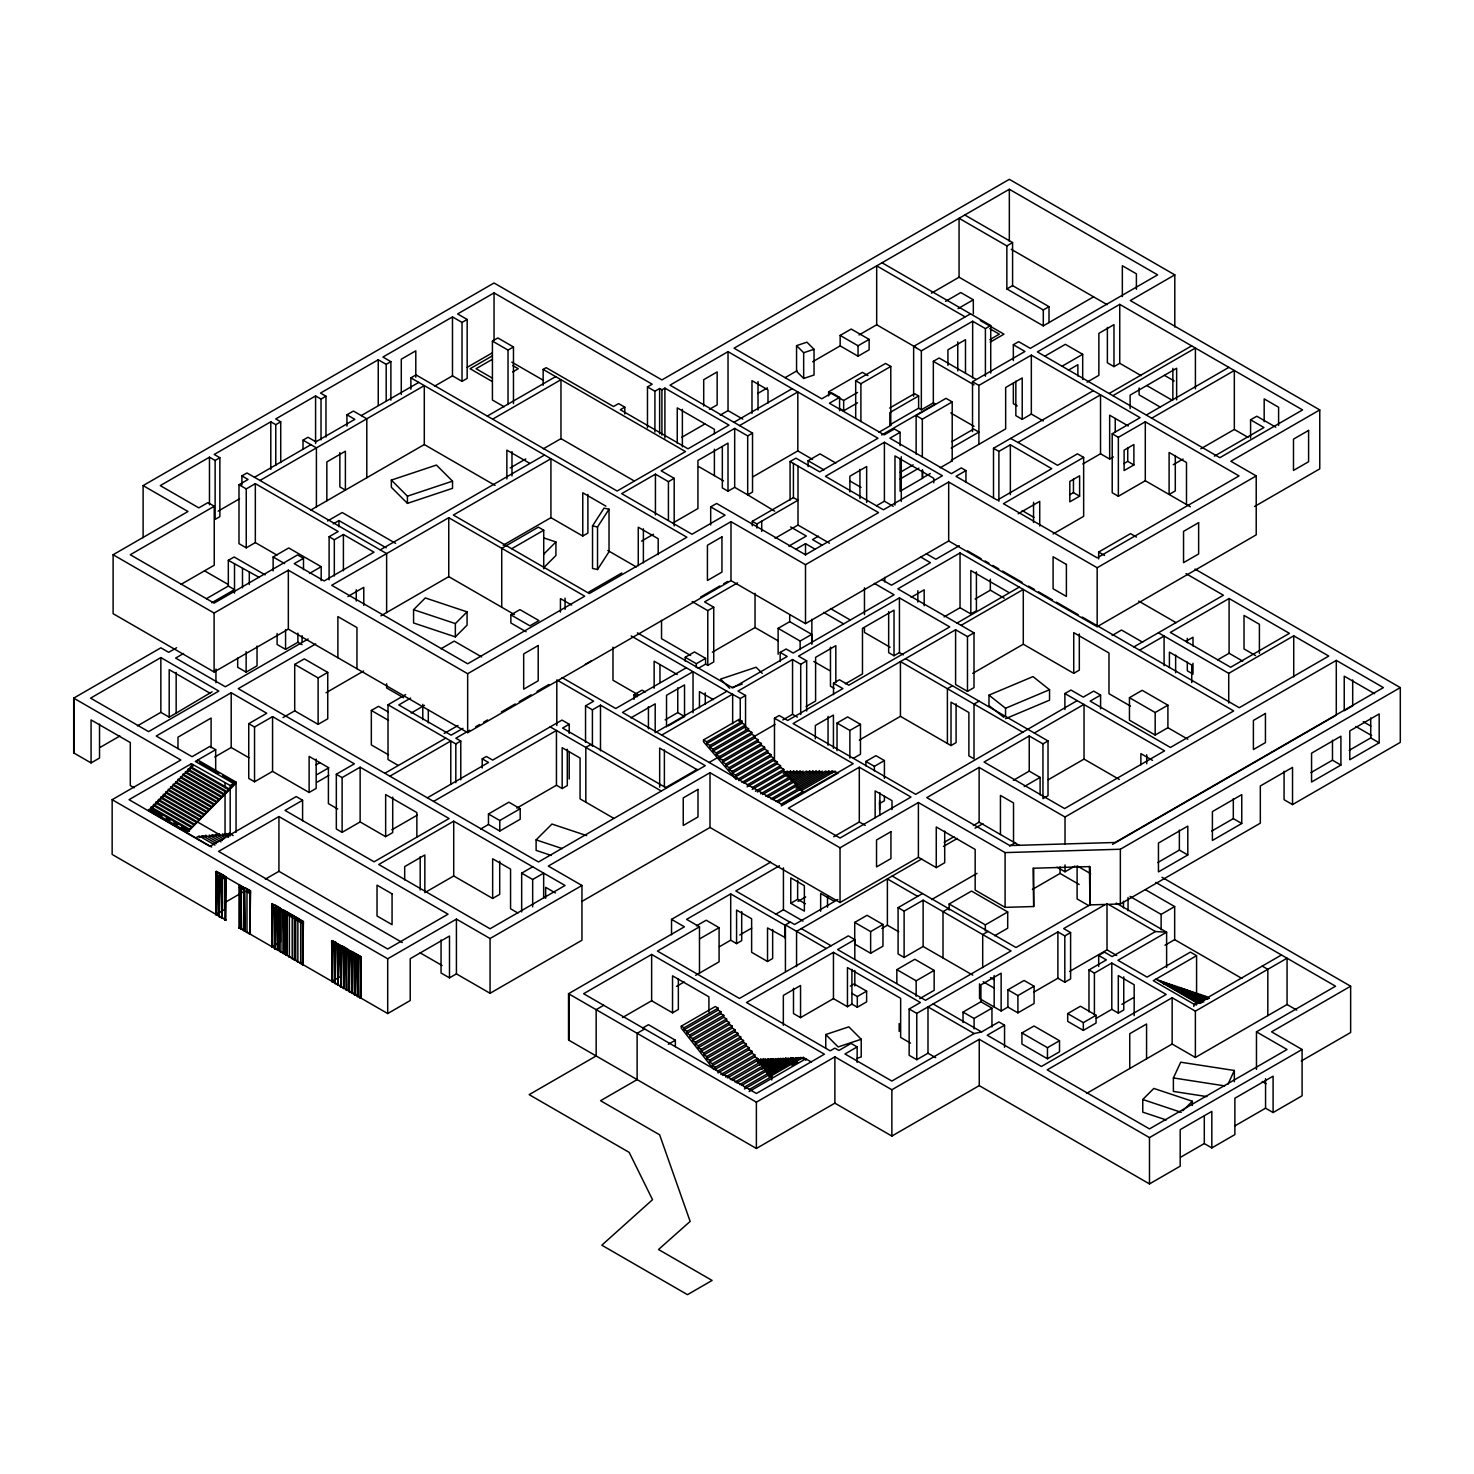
<?xml version="1.0" encoding="UTF-8"?>
<svg xmlns="http://www.w3.org/2000/svg" width="1474" height="1474" viewBox="0 0 1474 1474"><rect width="100%" height="100%" fill="white"/><g stroke="black" fill="none" stroke-linecap="round" stroke-linejoin="round"><path stroke-width="1.5" d="M197.774 761.118L197.774 760.013L236.061 782.123L236.061 832.313M1206.911 1096.601L1173.396 1091.423L1173.396 1077.936L1180.711 1062.201L1234.328 1070.493L1234.328 1081.732M1227.934 1084.274L1234.328 1070.493M592.53 525.905L604.027 508.143L609.02 509.23L609.02 551.773L597.523 569.535L592.53 568.448L592.53 525.905L597.523 526.973L609.02 509.23M152.541 807.549L165.014 794.744M186.848 772.321L193.094 765.927M215.683 772.487L215.683 749.676L195.305 761.432L233.611 783.542L233.611 784.647L186.811 832.681L236.061 783.228L222.666 775.49M413.568 609.683L425.304 597.947L467.074 611.876L467.074 625.16L455.355 636.897L413.568 622.968L413.568 609.683L455.355 623.594L467.074 611.876M543.611 554.279L555.919 541.971L543.795 537.936M543.611 567.803L555.919 555.495L555.919 541.971M551.313 855.454L536.112 850.387L536.112 839.867L551.958 824.04L586.689 835.611M1166.266 1119.964L1142.755 1112.133L1142.755 1099.512L1153.829 1088.438L1192.319 1101.262L1192.319 1105.463M1182.83 1110.751L1192.319 1101.262M955.594 629.748L955.594 684.507L967.478 691.361L974.001 687.603L974.001 632.843L967.478 636.602L955.594 629.748L793.104 723.55L915.704 794.339L1077.181 700.629L1164.589 750.837L1064.615 808.563L984.061 762.058L1029.239 735.968L1042.947 743.873L1048.014 740.943L1048.014 795.702L1042.947 798.632L1042.947 743.873M921.766 858.955L796.568 931.347L796.568 966.631M143.107 537.734L143.107 485.609L494.048 282.99L661.918 379.923L1009.34 179.331L1174.796 274.864L1174.796 327.007M215.13 460.459L215.13 519.382L219.866 516.655L219.866 457.714L215.13 460.459L209.474 457.198L160.279 485.609L198.824 507.867L207.926 502.616L214.246 506.264L214.246 565.205L181.081 584.349M280.723 462.615L280.723 421.804L275.767 424.678L270.792 421.804L214.227 454.453L219.866 457.714M325.975 437.023L325.975 396.23L321.019 399.085L315.583 395.935L275.749 418.929L280.723 421.804M390.886 400.173L390.886 361.646L386.188 364.354L378.247 359.767L320.521 393.079L325.975 396.23M434.59 386.17L452.481 375.833L462.025 381.361L467.166 378.394L467.166 319.453L462.025 322.419L452.481 316.91L382.927 357.058L390.886 361.646M647.473 427.736L647.473 386.925L652.19 384.217L494.048 292.902L457.603 313.944L467.166 319.453M303.018 449.202L303.018 440.136L308.011 437.262L315.878 441.813L354.829 419.335L346.943 414.784L346.943 426.115M346.943 414.784L353.41 411.062L366.805 418.8L366.805 477.723M410.877 389.21L410.877 377.86L416 374.912L617.127 491.026L685.465 451.578L543.151 369.421L543.151 385.285M241.883 484.983L241.883 475.899L246.987 472.97L386.63 553.579L386.63 612.521M1254.54 506.503L1319.764 468.861L1319.764 409.919L1230.827 461.251L1256.216 475.918L1256.216 534.859L1097.172 626.69L948.685 540.958L805.504 623.631L730.993 580.609L467.663 732.652L288.333 629.122L214.099 671.978L113.111 613.681L113.111 554.74L187.99 511.515L143.107 485.609M276.928 555.072L255.334 542.598L246.25 547.849L238.991 543.648L238.991 484.706L248.074 479.474L241.883 475.899M254.468 477.281L310.903 444.687M361.277 415.594L418.763 382.411M504.126 406.787L492.427 400.025L492.427 341.084L497.862 337.951L513.468 346.961L513.468 403.636M214.246 506.264L130.283 554.74L214.099 603.124L297.601 554.924L303.497 558.314L303.497 569.646M259.977 480.469L424.291 385.598L424.291 444.54L310.59 510.188M238.991 484.706L246.25 488.907L255.334 483.656L338.172 531.488L329.107 536.739L329.107 579.798M218.134 511.146L239.58 498.765M467.203 367.339L492.132 352.949M492.316 355.897L470.095 368.721L492.316 381.563M492.427 341.084L508.033 350.093L513.468 346.961M492.371 359.324L476.065 368.721L492.371 378.136M512.694 371.945L518.24 368.721L512.694 365.515M543.151 369.421L546.172 367.671L613.516 406.529L618.619 403.6L624.792 407.156L624.792 413.954M206.471 598.665L228.323 586.044L228.323 560.341L234.145 556.988L265.117 574.86M487.304 416.073L555.643 376.625M492.629 419.15L560.968 379.702L560.968 438.644L634.078 480.856M327.578 520.967L342.208 512.528L395.603 543.353M273.132 570.88L273.132 556.969L288.72 547.959L321.185 566.698L321.185 580.627M333.198 523.896L338.946 520.562L386.188 547.831M211.703 602.792L234.513 589.618L228.323 586.044M329.107 536.739L334.322 539.742L343.405 534.509L374.009 552.179L324.169 580.959L294.229 563.658L303.497 558.314M113.111 554.74L214.099 613.055L288.333 570.18L467.663 673.71L730.993 521.667L805.504 564.689L948.685 482.016L1097.172 567.748L1256.216 475.918M99.532 724.102L99.532 758.041L91.075 762.924L73.7 752.901L73.7 698.142L160.85 647.823L168.662 652.337L176.622 647.749M160.85 657.588L90.596 698.142L148.579 731.62L218.834 691.066L160.85 657.588L160.85 712.347L137.432 725.871M309.485 573.46L321.185 566.698M183.531 653.516L175.646 658.067L225.356 686.773L308.158 638.961M510.207 467.94L525.831 458.93M543.39 448.778L560.968 438.644M624.792 407.156L620.333 409.735L688.008 448.815L729.022 425.138L664.903 388.123L661.918 389.836L659.633 388.51L654.917 391.236L647.473 386.925M380.237 549.894L544.532 455.024M790.082 500.073L790.082 461.528L795.905 458.156L819.691 471.883L877.97 438.239L728.027 351.66L670.007 385.156L752.532 433.116L752.532 492.04L747.687 494.84L734.678 487.341L728.009 491.192L722.334 487.931L722.334 446.714M1013.338 360.596L1013.338 344.732L1018.663 341.655L1030.289 348.361L1157.624 274.864L1009.34 189.262L734.052 348.196L821.737 398.809L831.907 392.95L839.59 397.372L839.59 410.712M448.759 517.706L331.705 585.289L467.663 663.797L584.717 596.196L448.759 517.706L448.759 576.647L380.918 615.819M347.901 596.491L363.783 587.315L363.783 605.39M100.361 747.263L119.873 736.005M212.109 691.785L176.161 713.121L176.161 672.402M237.683 658.123L237.683 667.261L246.14 672.126L257.029 665.843L257.029 646.036M277.112 633.488L277.112 644.488L285.569 649.371L297.895 642.259L302.078 644.672M160.85 712.347L169.197 717.156L176.161 713.121M709.473 409.293L717.156 404.871L717.156 371.927L703.706 379.702L703.706 406.05M840.162 345.874L840.162 335.427L851.217 329.052L869.126 339.388L869.126 349.817L858.052 356.211L840.162 345.874L812.653 361.756M316.173 759.11L316.173 788.406L309.116 792.478L272.561 771.381L254.541 781.773L248.738 778.419L248.738 723.679L266.757 713.269L231.197 692.743L156.226 736.023L192.044 756.715L209.953 746.378L215.683 749.676M315.712 643.935L238.272 688.653L538.471 861.977L705.291 765.669L600.489 705.162L592.419 709.823L585.547 705.862L585.547 742.362M1093.579 296.827L1043.297 325.865L959.058 277.223L959.058 218.281L1006.853 245.9L1012.583 242.584L1012.583 285.624L1049.009 306.666L1049.009 322.566M681.614 437.41L704.812 424.015M720.289 415.078L728.027 410.601L742.767 419.113M757.636 393.521L767.457 387.846M785.145 377.639L796.937 370.822M859.047 334.967L876.68 324.777L915.907 347.422M931.402 293.197L959.058 277.223M294.708 710.837L294.708 664.424L304.307 658.878L327.744 672.402L327.744 718.815L318.126 724.36L294.708 710.837L283.026 717.58M503.15 545.251L550.926 517.669L582.764 536.039L587.886 533.091L587.886 494.398M840.162 335.427L858.052 345.764L869.126 339.388M511.699 548.715L543.722 530.235L543.722 568.78M734.126 422.19L792.146 388.694M945.516 301.378L960.79 292.552L973.319 299.793L973.319 313.833M674.189 525.942L674.189 478.331L668.422 481.666L655.433 474.167L621.678 493.643L692.006 534.251L725.061 515.181L710.689 506.872L710.689 525.02M752.532 433.116L747.687 435.899L734.678 428.4L661.2 470.832L674.189 478.331M739.524 425.599L797.821 391.955L797.821 450.897L753.122 476.692M294.708 664.424L318.126 677.948L327.744 672.402M958.026 308.619L973.319 299.793M225.78 920.052L112.153 854.441L112.153 799.682L180.86 760.013L73.7 698.142M828.646 395.953L828.646 391.826L862.364 372.351L867.983 375.594M1006.853 245.9L1006.853 288.941L1012.583 285.624M248.738 723.679L254.541 727.014L272.561 716.622L354.35 763.827L336.33 774.237L336.33 828.996L342.115 832.331L360.135 821.939L385.654 836.661L392.71 832.589L392.71 797.121M913.64 396.266L913.64 346.408L970.518 313.851M236.061 782.123L230.184 785.513L191.399 763.698L129.049 799.682L209.934 846.389L296.219 796.568L302.594 800.271L302.594 820.797M855.694 418.487L855.694 380.697L885.579 363.433L890.793 366.455L890.793 425.396L878.836 432.306M211.648 847.034L148.505 810.571L192.836 765.08M214.762 756.991L231.197 747.502L248.977 757.765M326.049 692.743L363.599 671.057M855.694 380.697L860.908 383.719L890.793 366.455M839.59 397.372L829.42 403.25L884.197 434.867L894.368 428.989L900.098 432.306L900.098 445.645M913.64 346.408L921.342 350.849L972.656 321.24L985.406 328.61L990.731 325.533L990.731 373.125M828.646 391.826L843.662 400.486L857.536 392.471M148.505 810.571L150.974 809.152L162.472 815.785M839.904 408.648L843.662 410.822L857.536 402.807M918.615 408.224L918.615 395.972L889.835 412.591L889.835 424.844L918.615 408.224L921.342 409.79L933.337 402.881L933.337 361.333L939.122 357.998L975.954 379.26M440.966 648.781L454.232 641.116L481.666 656.943M510.87 614.861L519.935 609.628L538.968 620.609L529.903 625.842L510.87 614.861L510.87 622.968L526.107 631.756M989.809 339.665L999.317 334.174L989.809 328.684M641.54 541.124L653.443 534.251M672.807 523.067L697.939 508.548L697.939 460.478L728.009 443.121L728.009 491.192M1006.853 288.941L1043.297 309.964L1049.009 306.666M990.196 342.134L1003.96 334.174L980.357 320.558M710.689 506.872L716.622 503.463L805.504 554.777L878.541 512.602L790.082 461.528M889.633 408.04L914.58 393.65L918.615 395.972M388.528 754.835L371.337 744.904L371.337 710.45L378.505 706.322L388.049 711.831M808.102 466.632L808.102 460.736L819.986 453.881L835.887 463.076M397.962 765.282L388.012 759.534L388.012 704.775L405.663 694.586M588.808 592.051L621.807 572.999M410.638 698.086L398.772 704.941L451.136 735.176L463.002 728.322M972.527 431.606L972.527 381.729L1024.964 351.457L1013.338 344.732M881.655 434.996L935.308 404.023L933.337 402.881M916.128 454.121L916.128 415.594L946.013 398.33L952.204 401.923L952.204 460.846L940.265 467.755M316.026 764.877L319.932 762.629M411.117 713.066L424.494 705.346M972.527 381.729L978.902 385.414L1031.339 355.123L1100.525 394.829L1140.102 417.676L1112.207 433.78L1112.207 492.721L1118.361 496.277L1145.298 480.727L1190.384 506.761M195.821 837.895L199.156 835.961L214.964 845.081M1119.743 304.363L1037.364 351.918L1219.846 457.695L1302.574 409.919L1119.743 304.363L1119.743 363.286L1141.171 375.667M900.098 432.306L889.928 438.183L951.356 473.651L961.306 467.903L965.949 470.593L965.949 481.924M916.128 415.594L922.319 419.169L952.204 401.923M199.156 837.601L202.491 835.666L216.328 843.644M884.4 442.274L825.44 476.323L883.423 509.801L942.402 475.752L884.4 442.274L884.4 501.197L893.226 506.301M1174.796 274.864L1130.318 300.549L1319.764 409.919M217.691 842.207L205.844 835.371L202.491 837.287L202.491 835.666M752.33 521.317L793.417 497.604L798.005 500.239L756.917 523.97L752.33 521.317L752.33 525.831M222.39 840.475L212.514 834.763L209.179 836.698L209.179 835.076L221.026 841.912M317.113 774.532L328.831 767.77M223.753 839.038L215.867 834.468L212.514 836.403L212.514 834.763M1044.826 356.174L1065.37 344.326L1082.69 354.313L1082.69 379.5M225.135 837.601L219.202 834.173L215.867 836.108L215.867 834.468M229.833 835.869L225.891 833.584L222.537 835.518L222.537 833.879L228.47 837.306M317.113 782.178L328.831 775.416M233.168 835.574L229.225 833.289L225.891 835.205L225.891 833.584M302.594 800.271L285.035 810.405L374.101 861.811L449.073 818.531L360.135 767.18L342.115 777.59L336.33 774.237M278.936 816.559L218.594 851.382L387.699 949.016L448.041 914.193L278.936 816.559L278.936 871.318L402.291 942.531M1062.146 366.178L1082.69 354.313M775.084 538.286L798.005 525.057L829.438 543.187M1068.355 370.214L1077.881 364.704L1077.881 375.962M444.153 733.499L458.009 725.503M951.928 441.61L973.651 429.063L978.902 432.103L951.264 448.059M899.988 472.435L913.106 464.863M384.825 773.279L445.738 738.106M225.43 879.425L215.646 873.842L217.12 873.806L216.42 915.059L216.494 871.208M900.098 479.013L918.855 468.179M217.12 873.806L216.42 915.059M389.873 776.19L450.786 741.017L450.786 784.371M469.709 730.238L455.853 738.234L460.772 741.072L460.772 779.857M475.641 726.793L479.603 724.508M483.564 722.223L487.526 719.938M501.381 711.942L515.237 703.946M519.198 701.661L531.082 694.807M537.015 691.38L548.899 684.507M700.555 597.099L719.883 585.952M723.752 583.722L727.603 581.475M788.774 546.172L806.333 536.039L790.598 526.955M585.362 664.277L591.203 660.923M219.958 875.445L219.239 916.681L219.958 875.445L218.539 875.445L219.239 916.681M215.646 871.705L226.222 876.827L226.222 878.965L221.358 877.067L222.077 918.32L222.077 877.472M388.012 704.775L455.816 743.928L460.772 741.072M737.571 582.856L704.572 601.908L713.729 607.196L713.729 661.955L707.778 665.382L705.585 664.111L698.179 668.404M795.573 549.378L805.504 543.648L815.343 549.323M818.475 536.149L812.506 539.595L822.363 545.306M225.43 878.596L225.43 920.255L226.148 879.02M1015.844 381.14L1015.844 415.65L1022.219 419.335L1031.339 414.065L1043.297 420.974M1087.057 382.171L1098.867 375.336L1098.867 333.364L1113.976 324.648L1113.976 366.621L1119.743 363.286M922.319 469.948L922.319 478.11L930.297 473.504M922.595 470.095L922.595 478.258L900.098 491.247L900.098 459.004M876.514 505.766L884.4 501.197M692.154 601.595L707.778 610.623L713.729 607.196M993.513 498.175L993.513 448.299L1093.118 390.794M239.488 887.532L239.488 928.362L239.543 884.529M243.228 888.804L238.696 887.164L249.806 893.502M241.331 888.601L241.331 929.431M993.513 448.299L998.893 451.394L1010.353 444.798L1051.736 468.695L997.253 500.147L956.018 476.342L965.949 470.593M1010.593 438.441L1018 442.458L1100.525 394.829L1100.525 453.771L1082.837 463.978M224.435 902.77L243.91 891.53M265.32 879.167L278.936 871.318M246.987 891.051L246.987 932.692M1109.259 393.429L1191.637 345.874M238.696 885.008L250.58 890.904L245.071 887.716M249.806 892.673L249.806 934.332L250.58 890.904M482.219 767.991L482.219 758.852L486.365 756.475L492.666 760.105L561.981 720.086L569.204 724.25L569.204 733.37M249.732 893.539L250.58 893.041L246.913 890.922M1113.036 395.603L1195.414 348.048L1195.414 388.841M215.701 914.635L224.509 909.569L224.509 877.878M218.539 916.275L219.958 916.275M585.547 705.862L593.635 701.2L556.803 679.938L556.803 725.577M427.331 797.821L488.52 762.482L482.219 758.852M221.358 917.915L222.777 917.915M224.73 919.85L226.148 919.85M433.577 801.414L556.453 730.478L556.453 785.237L516.803 808.121M569.204 724.25L562.589 728.064L666.488 788.056M685.226 661.126L685.226 657.293L694.475 651.932L705.585 658.362L705.585 664.111M391.826 829.807L417.382 815.067M295.021 919.592L303.423 923.535L271.64 906.178L272.487 903.525M634.004 699.358L634.004 694.788L642.056 690.145L645.262 692.006M271.64 906.178L273.114 906.123L272.414 947.377L271.695 906.123M712.347 652.19L755.038 627.537L778.161 640.877M686.276 667.777L615.727 708.515L562.055 677.543M238.77 927.957L240.188 927.957M685.226 657.293L696.336 663.705L705.585 658.362M275.951 907.763L275.233 949.016L275.951 907.763L274.533 907.763L275.233 949.016M240.63 929.025L242.031 929.025M244.868 930.665L244.15 889.412L243.45 930.665L244.868 930.665L244.868 892.083M280.889 911.429L280.889 952.278M246.269 932.287L247.687 932.287M1146.496 414.931L1228.874 367.358M249.106 933.926L250.525 933.926M778.125 654.235L778.125 628.348L789.714 621.659L811.732 634.373L811.732 642.996M630.89 717.893L655.193 703.853L655.193 732.744M453.716 821.202L378.744 864.501L490.068 928.767L565.058 885.487L453.716 821.202L453.716 875.961L492.648 898.44L499.704 894.368L499.704 861.295M1053.099 533.975L1083.648 516.324L1083.648 457.382L1003.426 503.703L1097.172 557.835L1239.044 475.918L1145.298 421.785L1118.361 437.336L1112.207 433.78M1151.581 418.284L1234.328 370.508L1234.328 429.45L1200.831 448.778M289.365 916.331L289.365 957.179M590.982 744.462L585.823 747.447L585.823 802.206M292.202 917.141L292.202 958.8M297.859 921.232L297.859 962.061M488.465 824.5L488.465 813.98L508.862 802.188L520.193 808.729L520.193 819.249L499.778 831.023L488.465 824.5L480.616 829.014M300.678 922.853L300.678 963.701M271.64 904.023L303.423 921.397L302.631 964.825L302.631 923.185M959.261 545.749L935.861 559.254L926.335 553.763M1100.525 453.771L1109.664 459.04L1113.386 456.903M1018.129 513.818L1039.723 501.363L1039.723 525.997M780.17 661.55L780.17 652.411L786.121 648.984L793.141 653.037L894.073 594.777L874.377 583.409M778.125 628.348L800.142 641.061L811.732 634.373M271.695 946.971L280.502 941.886L280.502 910.213M665.161 719.865L677.764 712.587L684.526 716.493L684.526 684.913L666.524 695.304L666.524 726.885M274.533 948.611L275.951 948.611M1100.599 708.791L1100.599 695.102L1090.17 701.127L1170.43 747.465L1233.683 710.947L960.035 552.953L897.832 588.863L974.001 632.843M488.465 813.98L499.778 820.521L520.193 808.729M284.077 912.388L277.352 909.403L277.352 950.233L278.77 950.233L278.77 909.403L278.77 950.233M656.391 731.988L726.94 691.251L740.243 698.529L745.549 695.47L745.549 729.685M668.312 725.853L684.526 716.493M1069.553 494.877L1073.459 492.629L1079.613 496.185L1079.613 475.789L1069.829 481.427L1069.829 501.823L1079.613 496.185M1123.833 463.61L1127.739 461.362L1133.893 464.918L1133.893 444.522L1124.109 450.16L1124.109 470.556L1133.893 464.918M556.453 785.237L562.165 788.535L567.306 785.55L567.306 749.234M280.189 951.872L281.589 951.872M284.427 953.494L283.008 912.664L283.008 953.494L284.427 953.494L284.427 912.664M661.752 735.084L732.652 694.143L732.652 723.808M806.665 711.039L806.665 660.849L800.714 664.277L792.551 659.56L737.958 691.085L745.549 695.47M833.51 694.623L833.51 683.217L839.443 679.772L848.821 685.189L949.735 626.911L899.435 597.873L798.503 656.133L806.665 660.849M287.246 955.134L285.845 914.285L285.845 955.134L287.246 955.134L287.246 914.285M288.664 956.755L290.083 956.755M911.153 597.338L924.18 589.803L924.18 605.703M291.483 958.395L292.902 958.395M294.321 919.186L294.321 960.035L295.721 960.035L295.721 919.186M294.321 960.035L295.721 960.035M333.106 945.074L332.405 982.016L331.632 940.781L336.312 942.512M297.14 961.656L298.559 961.656M331.687 942.789L361.259 958.966L345.911 950.085M299.977 963.296L301.378 963.296M334.524 944.41L335.943 944.41L335.224 983.655L334.524 944.41L335.943 944.41M453.716 875.961L424.844 892.636L424.844 854.975L404.687 866.62L404.687 879.904M301.93 964.42L303.349 964.42M337.343 946.05L338.762 946.05L338.062 985.277L337.343 946.05L342.079 947.874M1250.578 438.147L1250.578 419.814L1256.806 416.221L1275.802 427.184M1173.249 464.697L1183.106 459.022M340.181 947.671L340.881 986.917L340.181 947.671L341.581 947.671L340.881 986.917M736.116 779.488L703.503 741.791L703.503 739.948L738.99 719.459L742.196 721.302L742.196 723.144L706.709 743.633L706.709 741.791L742.196 721.302M343 949.311L344.419 949.311L343.7 988.538L343 949.311L344.419 949.311M345.837 950.951L346.537 990.178L347.238 950.951L345.837 950.951L346.537 990.178M348.656 952.572L349.356 991.799L350.075 952.572L348.656 952.572L349.356 991.799M709.915 745.476L745.383 725.005L745.383 726.848L709.915 747.336L709.915 745.476L706.709 743.633M351.475 954.212L352.194 993.439L352.894 954.212L351.475 954.212L352.194 993.439M1214.373 456.148L1263.955 427.534L1250.578 419.814M713.103 749.179L748.589 728.69L748.589 730.551L713.103 751.04L713.103 749.179L709.915 747.336M944.097 616.906L960.035 607.712L970.832 613.939L976.414 610.715L976.414 571.875M975.125 598.997L990.344 590.208L1004.236 598.223M357.132 957.474L357.85 996.7L358.55 957.474L357.132 957.474L357.85 996.7M774.476 761.579L774.476 718.225L779.175 715.516L787.742 720.454L842.87 688.616L833.51 683.217M331.632 940.781L361.259 956.921L351.678 951.375M716.309 752.882L751.777 732.394L751.777 734.236L716.309 754.725L716.309 752.882L713.103 751.04M361.204 959.003L360.485 998.23L360.485 958.597M665.695 787.577L697.202 769.373M709.031 762.555L718.87 756.862M722.702 760.271L722.702 762.113L758.17 741.643L758.17 739.782L722.702 760.271L719.496 758.428L719.496 756.567L775.011 724.453M782.805 719.957L792.551 714.319L797.452 717.156M806.094 706.507L815.601 701.016L815.601 657.33L835.832 645.649L835.832 682.444M845.357 683.844L862.474 673.95L862.474 628.366L894.018 610.162L894.018 655.746L888.656 652.65L888.656 611.618M894.018 655.746L899.435 652.614L903.304 654.861M331.687 981.61L340.494 976.525L340.494 947.008M719.496 758.428L754.983 737.94L758.17 739.782M521.667 911.927L521.667 873.142L532.667 866.786M957.031 623.041L1019.253 587.131M334.524 983.232L335.943 983.232M337.343 984.872L338.762 984.872M961.066 625.381L1023.288 589.453L1023.288 644.212L972.729 673.397M112.153 799.682L387.699 958.782L456.424 919.113L490.068 938.533L581.954 885.487L581.954 940.246L490.068 993.292L456.424 973.872L449.496 977.852L441.058 972.987L441.058 939.951M1284.075 771.252L1284.075 799.7L1292.532 804.583L1400.3 742.362L1400.3 687.603L1120.351 849.245L1005.084 852.598L918.394 802.538L840.033 847.79L710.007 772.708L548.31 866.067L581.954 885.487M340.181 986.511L341.581 986.511M725.89 763.974L761.376 743.486L761.376 745.328L725.89 765.817L725.89 763.974L722.702 762.113M343 988.133L344.419 988.133M1098.683 558.922L1098.683 552.05L1130.54 533.643L1136.454 537.052M521.667 873.142L532.667 879.499L543.666 873.142L543.666 898.237M729.096 767.659L764.582 747.171L764.582 749.032L729.096 769.52L729.096 767.659L725.89 765.817M345.837 989.773L347.238 989.773M348.656 991.394L350.075 991.394M732.302 771.363L767.77 750.874L767.77 752.735L732.302 773.205L732.302 771.363L729.096 769.52M351.475 993.034L352.894 993.034M354.313 994.655L355.731 994.655L355.731 955.834L354.313 955.834L354.313 994.655L355.731 994.655M735.489 775.066L770.976 754.577L770.976 756.42L735.489 776.909L735.489 775.066L732.302 773.205M357.132 996.295L358.55 996.295M738.695 778.751L774.163 758.262L774.163 760.123L738.695 780.612L738.695 778.751L735.489 776.909M359.785 997.824L361.204 997.824M837.029 750.653L837.029 723.052L847.624 716.917L860.466 724.342L860.466 754.246L853.391 758.318M741.883 782.454L777.369 761.966L777.369 763.808L743.854 783.155M747.06 785.016L780.557 765.669L780.557 767.512L747.06 786.858M837.029 723.052L849.872 730.459L860.466 724.342M752.219 787.577L783.763 769.354L783.763 771.215L752.219 789.419M783.32 773.389L787.263 771.123L790.469 772.966L790.469 771.123L755.425 791.262M757.396 791.98L786.969 774.9L790.156 776.761L790.156 778.604L796.55 784.15L796.55 785.992L772.892 799.645M785.771 775.674L793.657 771.105L796.863 772.966L796.863 771.105L800.05 772.947L800.05 771.105L760.584 793.823M787.005 776.798L796.863 771.105M762.555 794.541L803.256 771.105M952.462 685.779L947.395 688.708L947.395 743.467M859.36 740.059L900.43 716.346L951.006 745.549L956.092 742.62L956.092 703.817M790.69 780.207L806.444 771.105L809.65 772.947L809.65 771.086L812.837 772.947L812.837 771.086L767.733 797.102M239.12 927.754L387.699 1013.541L410.214 1000.551L410.214 958.708L449.496 936.027L449.496 977.852M581.825 901.462L710.007 827.467L840.033 902.53L918.394 857.297L936.266 867.615L944.705 862.732L944.705 831.115M765.761 796.384L793.362 780.446M791.907 781.331L809.65 771.086M794.357 783.597L816.043 771.086L819.249 772.929L819.249 771.086L770.92 798.945M796.808 785.863L822.437 771.068M796.071 788.148L825.643 771.068L828.83 772.91L828.83 771.068L776.098 801.506M778.069 802.206L799.756 789.696L802.943 791.538L802.943 793.399M800.493 789.272L832.036 771.068L838.43 772.91L781.275 805.909M801.727 790.414L835.224 771.068M781.275 804.067L802.943 791.538M865.901 765.927L865.901 761.45L875.924 755.665L884.418 760.566L884.418 778.438M859.305 767.217L788.35 808.176L840.033 838.024L911.006 797.047L859.305 767.217L859.305 821.976L833.676 836.753M979.086 701.145L974.019 704.075L974.019 758.834L968.879 755.867L968.879 712.495L951.006 702.177L951.006 745.549M865.901 761.45L874.377 766.351L884.418 760.566M1112.133 635.46L1121.53 630.043L1142.663 642.24M1023.288 644.212L1073.735 673.342L1079.318 670.136L1079.318 633.949M1133.911 646.902L1223.402 595.238L1185.98 573.626M671.536 934.811L671.536 919.371L770.681 862.124M1064.891 709.51L1064.891 693.535L1070.972 690.035L1083.261 697.128L1093.69 691.103L1100.599 695.102M1139.605 650.181L1164.091 636.049L1164.091 665.695M1229.095 598.518L1170.338 632.438L1230.643 667.261L1289.4 633.341L1229.095 598.518L1229.095 653.277L1242.711 661.144M879.388 803.662L884.418 800.769L884.418 796.31M837.895 899.472L794.56 924.493L790.359 922.061L784.923 925.211L730.699 893.907L686.608 919.371L699.487 926.814L699.487 973.116M779.47 865.754L735.821 890.959L790.027 922.245M1180.563 1157.256L1204.295 1143.566L1211.831 1147.914L1211.831 1111.378L1180.195 1129.655L1180.195 1166.174L1149.48 1183.917L979.252 1085.619L891.862 1136.067L834.874 1103.16L756.383 1148.467L568.54 1040.018L568.54 993.716L684.415 926.814L671.536 919.371M1185.796 641.411L1193 637.247L1193 645.925M696.391 925.875L706.193 920.218L719.091 927.662L719.091 961.803L695.673 975.327M905.515 658.657L1034.324 733.039L1084.035 704.332L1084.035 759.092L1048.235 779.746M651.637 954.452L583.612 993.716L756.383 1093.468L824.408 1054.205L651.637 954.452L651.637 1000.754L622.489 1017.576M699.487 926.814L657.441 951.08L739.469 998.451L848.305 935.861L854.809 939.62L854.809 959.463M979.123 767.42L926.796 797.637L1009.782 845.56L1115.136 842.483L1383.404 687.603L1336.292 660.407L1065.02 817.02L979.123 767.42L979.123 822.179L1019.474 845.486M699.487 938.975L719.091 927.662M1167.905 727.714L1155.174 735.047L1129.453 720.196L1129.453 697.681L1142.166 690.329L1167.905 705.18L1167.905 727.714L1187.841 739.229M603.695 1005.305L596.159 1009.653L596.159 1055.955L529.166 1094.648L629.195 1152.392L652.521 1199.689L601.816 1245.198L687.492 1294.669L712.108 1280.445L658.528 1249.51L690.145 1221.412L659.633 1134.814L600.563 1100.709L637.118 1079.613L637.118 1033.311L644.654 1028.944M790.764 903.267L804.362 911.135L804.362 885.708L790.764 877.841L790.764 903.267L797.637 899.306L805.412 903.783M719.386 946.75L730.699 940.209L736.576 943.6L741.698 940.652L741.698 911.595M739.782 934.977L751.685 928.104M775.49 914.359L783.431 909.771L803.017 921.084M798.005 901.369L805.688 896.929M1217.69 659.855L1229.095 653.277M1013.357 780.299L1029.239 771.142L1040.11 777.406L1040.11 794.818M676.548 986.364L684.194 981.942M1024.227 786.582L1040.11 777.406M1129.453 697.681L1155.174 712.532L1167.905 705.18M1158.398 632.751L1228.726 673.36L1293.73 635.828L1328.756 656.059L1239.265 707.723L1082.248 617.072M944.226 842.317L953.918 836.735M973.301 825.532L979.123 822.179M772.652 929.468L772.652 958.524L767.53 961.472L767.53 927.938L785.421 937.685M943.471 846.426L957.289 838.448M975.051 828.185L982.937 823.634M642.811 1027.949L648.468 1024.706L675.35 1040.22L675.35 1046.614M651.637 1000.754L672.531 1012.822L678.353 1009.469L678.353 978.994M854.717 922.411L867.044 915.299L882.963 924.493L882.963 946.161L870.637 953.273L854.717 944.079L854.717 922.411L870.637 931.605L882.963 924.493M713.766 1069.479L681.283 1028.115L681.283 1026.162L715.295 1006.521L718.114 1008.161L718.114 1010.114L684.102 1029.755L684.102 1027.783L718.114 1008.161M972.766 975.143L923.129 946.474L904.115 957.455L898.09 953.954L898.09 907.652L922.503 893.557M686.939 1031.376L720.933 1011.754L720.933 1013.707L686.939 1033.348L686.939 1031.376L684.102 1029.755M1009.653 845.984L1015.586 842.557M668.312 1044.292L675.35 1040.22M854.809 939.62L837.601 949.551L925.525 1000.312L1011.053 950.933L923.129 900.172L904.115 911.135L898.09 907.652M689.758 1034.988L723.771 1015.346L723.771 1017.318L689.758 1036.941L689.758 1034.988L686.939 1033.348M935.695 1057.669L927.994 1053.228L916.773 1059.695L909.145 1055.31L909.145 1009.008L920.384 1002.523L833.455 952.333L746.526 1002.523L830.212 1050.833L834.874 1048.143L838.89 1050.465L851.069 1043.426L857.149 1046.927L857.149 1062.367M931.623 899.564L977.022 873.363M881.839 928.436L887.385 925.23L898.716 931.771M692.577 1038.58L726.59 1018.939L726.59 1020.911L692.577 1040.533L692.577 1038.58L689.758 1036.941M695.415 1042.173L729.409 1022.532L729.409 1024.504L695.415 1044.145L695.415 1042.173L692.577 1040.533M698.234 1045.766L732.246 1026.125L732.246 1028.097L698.234 1047.738L698.234 1045.766L695.415 1044.145M949.164 910.084L949.164 903.986L971.513 891.07L1007.7 911.964L1007.7 928.215L994.655 935.75M701.053 1049.359L735.065 1029.736L735.065 1031.689L701.053 1051.331L701.053 1049.359L698.234 1047.738M948.427 908.518L943.01 911.651L943.01 957.953M703.89 1052.952L737.884 1033.329L737.884 1035.282L703.89 1054.923L703.89 1052.952L701.053 1051.331M706.709 1056.563L740.722 1036.922L740.722 1038.894L706.709 1058.516L706.709 1056.563L703.89 1054.923M709.528 1060.156L743.541 1040.515L743.541 1042.486L709.528 1062.109L709.528 1060.156L706.709 1058.516M712.366 1063.749L746.36 1044.108L746.36 1046.079L712.366 1065.72L712.366 1063.749L709.528 1062.109M850.351 986.069L854.072 983.913L866.62 991.154L866.62 1001.859L857.315 1007.239L851.917 1004.126L847.458 1006.724L833.455 998.635L800.548 1017.631L793.491 1013.559L793.491 988.299M715.185 1067.342L749.179 1047.719L749.179 1049.672L715.185 1069.313L715.185 1067.342L712.366 1065.72M718.004 1070.935L752.016 1051.312L752.016 1053.265L718.004 1072.906L718.004 1070.935L715.185 1069.313M1032.39 889.448L1060.064 873.456L1079.171 884.492M1057.098 867.209L1065.02 871.779L1074.914 866.067M1112.538 844.344L1336.292 715.166L1336.292 660.407M896.837 982.918L896.837 969.652L914.838 959.261L934.166 970.408L934.166 990.325L919.758 998.635M720.841 1074.528L754.835 1054.905L754.835 1056.876L722.721 1075.412M851.917 993.421L857.315 996.535L866.62 991.154M949.164 903.986L985.332 924.861L1007.7 911.964M725.54 1077.033L757.654 1058.498L757.654 1060.469L727.437 1077.918M757.01 1061.317L760.787 1059.143L763.292 1060.58L763.292 1059.032L768.286 1060.377L768.286 1058.829L770.791 1060.267L770.791 1058.719L775.785 1060.064L775.785 1058.516L734.973 1082.045M757.618 1062.312L763.292 1059.032M730.256 1079.539L765.798 1058.922M988.114 931.439L982.697 934.553L982.697 967.644M760.731 1063.178L768.286 1058.829M732.154 1080.424L760.492 1064.062L763.311 1065.684L763.311 1067.655L736.871 1082.929M759.46 1065.26L770.791 1058.719M761.966 1065.168L773.297 1058.608M763.182 1067.139L778.29 1058.406L780.796 1059.843M761.911 1069.203L780.796 1058.295M896.837 969.652L916.165 980.8L934.166 970.408M764.398 1069.111L783.302 1058.203L783.302 1059.751M739.69 1084.551L785.789 1058.092L788.295 1059.548L788.295 1058L765.614 1071.082M741.569 1085.435L766.13 1071.248L768.967 1072.888L768.967 1074.841L744.407 1089.028M766.24 1072.059L790.801 1057.89L795.794 1059.235L795.794 1057.687L798.3 1059.124L798.3 1057.577L800.787 1059.014L800.787 1057.466L803.293 1058.922L803.293 1057.374L811.382 1062.035M766.848 1073.054L793.288 1057.779M744.407 1087.057L768.967 1072.888M767.457 1074.049L795.794 1057.687M770.626 1072.427L774.403 1070.235M768.065 1075.025L798.3 1057.577M788.24 1063.583L792.017 1061.409M768.673 1076.02L800.787 1057.466M769.281 1076.997L803.293 1057.374M749.124 1089.562L771.786 1076.481L771.786 1080M791.962 1065.462L797.618 1062.183M749.124 1091.534L805.799 1058.811L805.799 1060.359M1310.939 772.616L1332.478 760.179L1340.916 765.061L1340.916 736.208L1311.565 753.159L1311.565 782.012L1340.916 765.061M1349.189 750.34L1370.728 737.921L1379.167 742.804L1379.167 713.932L1349.797 730.901L1349.797 759.755L1379.167 742.804M1211.775 831.041L1233.314 818.623L1241.753 823.487L1241.753 794.633L1212.402 811.603L1212.402 840.456L1241.753 823.487M1157.827 862.511L1179.366 850.074L1187.804 854.957L1187.804 826.103L1158.453 843.054L1158.453 871.908L1187.804 854.957M1090.797 904.336L1015.991 947.524L892.175 876.035M568.54 993.716L756.383 1102.165L834.874 1056.858L891.862 1089.765L979.252 1039.317L1149.48 1137.596L1302.095 1049.488L1302.095 1095.79L1273.094 1112.538L1265.558 1108.19L1234.991 1125.841M857.149 1046.927L844.971 1053.965L891.862 1081.05L974.148 1033.55L981.573 1031.947L998.893 1021.943L1004.549 1025.204L1004.549 1047.259M909.145 1009.008L916.773 1013.393L1057.89 931.918L1064.818 935.916L1070.603 932.581L1070.603 978.902L1064.818 982.218L1057.89 978.22L1034.029 992.002M1105.039 904.704L1063.675 928.583L1070.603 932.581M1089.415 866.454L1090.005 904.889L1120.351 903.986L1260.325 823.174L1260.325 785.974L1292.532 767.383L1292.532 804.583M963.019 1022.532L963.019 1012.085L980.91 1001.749L991.947 1008.142L991.947 1026.954M1007.903 1007.092L1007.903 989.809L1024.08 980.468L1034.085 986.235L1034.085 1003.518L1017.908 1012.859L1007.903 1007.092L1001.141 1010.998L979.528 998.524L979.528 983.858M963.019 1012.085L974.074 1018.46L991.947 1008.142M1007.903 989.809L1017.908 995.576L1034.085 986.235M1130.005 896.413L1161.125 914.396L1174.667 906.565L1174.667 939.638L1241.919 978.46M1069.571 971.477L1107.011 949.864L1116.702 955.465M1098.683 966.502L1098.683 955.465L1104.45 952.13L1112.133 956.571L1155.487 931.55L1166.616 932.194L1166.616 967.478M1088.973 1011.846L1088.973 969.947L1106.366 959.906L1098.683 955.465M1088.973 969.947L1094.408 973.08L1111.801 963.038L1166.174 994.434L1041.381 1066.476L987.211 1035.209L1004.549 1025.204M1164.994 945.221L1174.667 939.638M1021.924 1032.942L1033.974 1025.996L1059.511 1040.718L1059.511 1051.81L1047.461 1058.774L1021.924 1044.034L1021.924 1032.942L1047.461 1047.682L1059.511 1040.718M1067.692 1013.596L1080.424 1006.245L1096.066 1015.273L1096.066 1023.048L1083.335 1030.4L1067.692 1021.371L1067.692 1013.596L1083.335 1022.624L1096.066 1015.273M1196.575 993.163L1196.575 955.686L1153.258 980.689L1195.101 1004.844L1281.459 954.986M1096.343 1018.276L1111.801 1009.34L1118.305 1013.099L1123.759 1009.948L1123.759 976.838M1121.843 1004.365L1133.524 997.622M1163.723 984.245L1166.339 982.734L1201.107 1002.817M1179.403 989.607L1182.019 988.096L1203.263 1000.367M1086.522 1093.468L1172.143 1044.034L1195.377 1057.448L1287.06 1004.513L1287.06 958.211L1195.377 1011.146L1172.143 997.732L1047.222 1069.866L1149.48 1128.9L1287.023 1049.488L1256.474 1031.855L1256.474 1069.35M1196.464 1005.01L1196.464 1002.596L1193.848 1004.107L1193.848 1006.521M1256.474 1031.855L1335.555 986.217L1155.819 882.429M1301.21 1061.04L1350.645 1032.519L1350.645 986.217L1271.565 1031.855L1302.095 1049.488M1211.831 1147.914L1234.88 1134.611L1234.88 1098.241L1273.094 1076.186L1273.094 1112.538M1003.886 717.377L988.98 705.585L988.98 695.138L1032.979 676.603L1049.543 689.721L1049.543 700.168L1005.544 718.686M988.98 695.138L1005.544 708.257L1049.543 689.721M391.347 480.1L436.433 465.065L452.518 481.15L452.518 488.336L407.432 503.371L391.347 487.286L391.347 480.1L407.432 496.185L407.432 503.371M796.568 345.635L806.941 342.189L814.035 349.283L814.035 375.004L803.662 378.468L796.568 371.356L796.568 345.635L803.662 352.728L803.662 378.468M803.662 352.728L814.035 349.283M407.432 496.185L452.518 481.15M731.767 687.566L742.251 684.065M825.753 1047.793L825.753 1034.527L848.821 1026.844L861.221 1039.244L861.221 1056.932L857.039 1058.332M861.221 1039.244L838.153 1046.945L825.753 1034.527M936.266 867.615L936.266 826.969L975.162 849.429L975.162 890.075L1005.084 907.358L1033.698 906.528L1033.698 868.223L1090.005 866.583L1090.005 904.889M1173.396 1077.936L1224.783 1085.896M536.112 839.867L562.165 848.563M1142.755 1099.512L1181.245 1112.336M228.323 560.341L259.277 577.439M964.77 214.983L1012.583 242.584M1011.293 249.327L1107.158 304.676M1164.515 375.391L1174.207 380.992M1234.328 429.45L1247.981 437.317M1113.976 366.621L1107.379 362.807L1107.379 327.468M1146.827 385.598L1172.033 400.136M1160.406 407.174L1139.089 394.866L1139.089 387.994M882.023 262.759L990.731 325.533M964.936 316.781L876.68 265.836L876.68 324.777M1128.292 425.986L1109.664 415.226L1109.664 459.04M1017.207 405.903L1013.338 403.673L1013.338 383.277M933.337 361.333L974.019 384.825M1083.648 457.382L1077.476 453.826L1057.595 465.323L1018 442.458M950.804 412.96L974.038 426.373M1195.009 569.075L1400.3 687.603M1374.634 693.72L1344.233 676.161L1344.233 710.726L1352.69 705.843L1352.69 679.919M889.835 424.844L890.793 425.396M952.204 460.846L951.264 460.312L1005.655 428.897L1005.655 387.496L1022.219 377.934L1022.219 419.335M1098.683 552.05L1104.597 555.458M1022.164 510.557L1033.993 517.392M1255.553 655.58L1244.019 648.928L1244.019 615.413L1259.404 624.294L1259.404 653.332M1363.229 721.689L1370.838 726.092M1138.702 601.097L1176.123 622.691M1355.914 726.498L1371.612 735.563M797.821 450.897L812.598 459.427M849.706 480.856L861.019 487.397M967.552 550.852L981.168 558.72M985.074 560.968L988.962 563.197M992.85 565.445L998.69 568.817M1002.578 571.064L1022.035 582.304M1028.594 586.081L1034.545 589.526M1038.525 591.829L1052.436 599.863M1056.416 602.147L1078.268 614.769M808.102 460.736L824.021 469.93M1008.419 592.235L970.832 570.53L970.832 613.939M920.531 556.951L930.462 562.681L891.475 585.196L881.599 579.503M1130.466 706.101L1108.982 693.701L1108.982 653L1073.735 632.641L1073.735 673.342M698.75 466.595L723.531 480.911M511.828 362.125L543.464 380.384M1064.891 693.535L1077.181 700.629M1152.465 760.326L1140.876 753.638L1140.876 764.895M830.507 608.559L850.332 620.02M1084.035 759.092L1119.319 779.451M890.112 647.252L864.464 632.438L864.464 627.979M1034.324 733.039L1048.014 740.943M823.763 612.447L843.607 623.907M410.877 377.86L686.884 537.218L589.324 593.543L453.366 515.052L550.926 458.727L550.926 517.669M1023.03 732.375L900.43 661.586L900.43 716.346M605.925 506.153L582.764 492.795L582.764 536.039M529.387 463.131L506.853 450.123L506.853 478.921M813.832 661.476L829.715 670.633M424.291 444.54L495.061 485.407M607.822 550.502L636.363 566.974M780.17 652.411L787.19 656.464L732.762 687.897L637.431 632.862M1161.973 877.288L1350.645 986.217M834.044 688.303L830.47 686.239L830.47 647.141M543.722 530.235L538.36 527.139L501.731 548.291L501.731 607.233M1145.482 889.725L1174.667 906.565M1262.223 966.096L1267.824 969.321L1267.824 1015.623M1090.631 873.658L1077.107 865.864L1077.107 898.919L1088.696 905.607M690.606 655.469L661.531 638.684L661.531 620.388M1116.205 903.101L1166.616 932.194L1117.955 960.293L1147.085 977.115L1190.402 952.112L1196.575 955.686M1287.06 1004.513L1296.77 1010.114M1108.964 904.686L1155.487 931.55M303.018 440.136L316.413 447.875L316.413 506.816M774.476 718.225L853.188 763.679L782.233 804.657L622.489 712.421L693.038 671.683L693.038 712.753M631.167 635.957L726.94 691.251M571.654 605.077L560.433 598.61L560.433 612.042M677.211 674.502L654.143 661.181L654.143 688.211M713.416 699.671L699.45 691.619L699.45 707.723M828.83 771.068L832.036 772.91L832.036 771.068M742.196 723.144L745.383 725.005M745.383 726.848L748.589 728.69M819.249 771.086L822.437 772.929M748.589 730.551L751.777 732.394M751.777 734.236L754.983 736.097L754.983 737.94M1205.548 996.111L1209.399 998.34M1202.931 995.226L1208.717 998.561M1208.035 998.801L1200.315 994.324L1197.699 995.834L1197.699 993.439L1207.353 999.022M812.837 771.086L816.043 772.929L816.043 771.086M1195.082 992.555L1206.672 999.243M1192.466 991.652L1205.99 999.464M1189.85 990.768L1205.308 999.685M758.17 741.643L761.376 743.486M1187.233 989.883L1204.626 999.906M1184.635 988.98L1203.945 1000.146M761.376 745.328L764.582 747.171M1179.403 987.193L1202.581 1000.588M1176.786 986.309L1203.834 1001.933M764.582 749.032L767.77 750.874M1174.17 985.424L1201.218 1001.03M1171.554 984.521L1202.471 1002.375M1168.937 983.637L1201.789 1002.596M767.77 752.735L770.976 754.577M800.05 771.105L803.256 772.947M1163.723 981.85L1200.426 1003.057M1161.107 980.965L1199.744 1003.278M1158.49 980.063L1199.062 1003.499M770.976 756.42L774.163 758.262M1155.874 979.178L1196.464 1002.596M774.163 760.123L777.369 761.966M790.469 771.123L793.657 772.966L793.657 771.105M777.369 763.808L780.557 765.669M780.557 767.512L783.763 769.354M448.759 576.647L514.463 614.584M783.763 771.215L786.969 773.058L786.969 774.9M796.55 785.992L799.756 787.835L799.756 789.696M859.305 821.976L865.256 825.403M638.168 694.77L612.981 680.233L612.981 647.16M634.004 694.788L637.229 696.649M703.503 739.948L706.709 741.791M716.309 754.725L719.496 756.567M1262.205 1081.474L1266.019 1083.685M917.62 896.376L887.385 878.928L887.385 925.23M697.386 769.852L659.67 748.073L659.67 787.19M273.132 556.969L284.574 563.584M990.491 977.557L994.158 979.676M550.207 726.885L661.347 791.041M983.195 981.776L994.176 988.114M834.321 901.333L820.649 893.447L820.649 911.245M204.536 570.825L228.23 584.496M613.645 818.273L580.074 798.871L580.074 758.023L562.165 747.687L562.165 788.535M403.581 697.755L386.63 687.953L386.63 683.752M933.097 1003.96L981.573 1031.947M801.322 928.602L831.096 945.792M974.148 1033.55L927.994 1006.908L927.994 1053.228M826.14 948.408L785.421 924.917L785.421 971.219M371.337 710.45L388.528 720.381M910.527 1043.131L900.651 1037.438L900.651 998.322L847.458 967.589L847.458 1006.724M767.53 961.472L751.629 952.296L751.629 918.763L736.576 910.066L736.576 943.6M210.321 693.406L169.197 669.657L169.197 717.156M555.385 892.949L545.656 887.33L545.656 898.311M718.114 1010.114L720.933 1011.754M720.933 1013.707L723.771 1015.346M723.771 1017.318L726.59 1018.939M726.59 1020.911L729.409 1022.532M729.409 1024.504L732.246 1026.125M732.246 1028.097L735.065 1029.736M735.065 1031.689L737.884 1033.329M737.884 1035.282L740.722 1036.922M740.722 1038.894L743.541 1040.515M743.541 1042.486L746.36 1044.108M337.675 808.968L328.407 803.625L328.407 767.567L309.116 756.42L309.116 792.478M517.927 913.032L510.557 908.776L510.557 869.107L492.648 858.771L492.648 898.44M746.36 1046.079L749.179 1047.719M749.179 1049.672L752.016 1051.312M752.016 1053.265L754.835 1054.905M754.835 1056.876L757.654 1058.498M757.654 1060.469L760.492 1062.091L760.492 1064.062M763.311 1067.655L766.13 1069.295L766.13 1071.248M768.967 1074.841L771.786 1076.481M681.283 1026.162L684.102 1027.783M199.69 762.224L218.834 773.279M190.386 766.498L228.673 788.608M190.386 767.604L228.673 789.714M187.917 769.023L226.222 791.133M187.917 770.128L226.222 792.238M185.448 771.547L223.753 793.657M185.448 772.652L223.753 794.762M182.997 774.071L221.284 796.181M182.997 775.177L221.284 797.287M180.528 776.614L218.834 798.724M180.528 777.719L218.834 799.829M178.059 779.138L216.365 801.248M178.059 780.243L216.365 802.353M175.609 781.662L213.896 803.772M175.609 782.768L213.896 804.878M173.14 784.186L211.427 806.296M173.14 785.292L211.427 807.402M170.671 786.711L208.976 808.821M170.671 787.816L208.976 809.926M168.22 789.253L206.507 811.363M168.22 790.359L206.507 812.469M165.751 791.778L204.038 813.888M165.751 792.883L204.038 814.993M163.282 794.302L201.588 816.412M163.282 795.407L201.588 817.517M160.832 796.826L199.119 818.936M160.832 797.931L199.119 820.041M158.363 799.369L196.65 821.46M197.332 821.884L221.082 835.574M158.363 800.474L196.65 822.584M134.189 787.816L130.302 785.568L130.302 742.564L91.075 719.92L91.075 762.924M420.182 952.867L442.071 965.488M155.894 801.893L194.2 824.003M155.894 802.998L194.2 825.108M153.443 804.417L191.731 826.527M153.443 805.523L191.731 827.633M150.974 806.941L189.262 829.051M150.974 808.047L189.262 830.157M166.286 817.996L170.118 820.207M173.95 822.418L177.783 824.629M181.615 826.84L189.262 831.262M148.505 809.466L186.811 831.576M218.428 872.332L224.269 875.703M274.422 904.649L280.207 908.002M284.077 910.232L299.554 919.168M287.946 914.617L291.815 916.846M342.079 945.829L347.827 949.164M774.661 511.146L747.687 494.84L747.687 435.899M762.224 673.342L756.125 667.243L720.528 679.109L729.667 688.266M1033.698 906.528L1033.09 868.094M1370.728 717.949L1370.728 737.921M1332.478 740.206L1332.478 760.179M1293.73 635.828L1293.73 676.898M1278.603 425.47L1278.603 407.229L1264.176 398.901L1264.176 421.693M1265.558 1078.655L1265.558 1108.19M1233.314 798.632L1233.314 818.623M1228.726 673.36L1228.726 703.024M1204.295 1116.168L1204.295 1143.566M1195.377 1011.146L1195.377 1057.448M1193 663.263L1193 674.097L1187.307 670.817L1187.307 662.139M1191.747 682.609L1191.747 665.032L1169.416 652.134L1169.416 667.519M1187.307 638.297L1187.307 642.627M1186.496 504.513L1186.496 462.523L1169.103 452.481L1169.103 494.472L1175.294 490.897L1175.294 455.54M1179.366 830.102L1179.366 850.074M1176.639 399.804L1176.639 368.26L1130.134 395.124L1130.134 408.63M1175.644 655.119L1175.644 672.697M1172.862 368.334L1172.862 399.878M1172.143 997.732L1172.143 1044.034M1161.125 914.396L1161.125 929.818M1155.174 712.532L1155.174 735.047M1149.48 1137.596L1149.48 1183.917M1146.717 754.762L1146.717 763.772M1146.569 1058.811L1146.569 1024.006L1129.747 1033.716L1129.747 1068.521M1145.298 421.785L1145.298 480.727M1136.399 289.254L1136.399 273.832L1122.34 265.725L1122.34 296.569M1134.169 1015.641L1134.169 984.743L1118.305 975.585L1118.305 1013.099M1128.052 897.5L1128.052 910.729M1127.739 447.764L1127.739 461.362M1123.464 901.259L1123.464 907.855M1120.351 849.245L1120.351 903.986M1118.361 437.336L1118.361 496.277M1115.247 418.579L1115.247 431.716M1111.801 963.038L1111.801 1009.34M1107.011 903.562L1107.011 949.864M1097.172 567.748L1097.172 626.69M1094.408 973.08L1094.408 1014.978M1083.335 1022.624L1083.335 1030.4M1073.459 479.032L1073.459 492.629M1065.02 817.02L1065.02 844.399M1065.02 864.925L1065.02 871.779M1064.818 935.916L1064.818 982.218M1060.064 866.841L1060.064 873.456M1057.89 931.918L1057.89 978.22M1047.461 1047.682L1047.461 1058.774M1043.297 309.964L1043.297 325.865M1033.55 502.284L1033.55 522.441M1031.339 355.123L1031.339 414.065M1029.239 735.968L1029.239 771.142M1017.908 995.576L1017.908 1012.859M1013.522 842.041L1013.522 802.962L1000.441 795.407L1000.441 834.505M1010.353 444.798L1010.353 494.656M1009.34 189.262L1009.34 241.386M1005.544 708.257L1005.544 716.604M1005.084 852.598L1005.084 907.358M1001.141 1010.998L1001.141 973.209L980.91 984.872L980.91 1001.749M998.893 451.394L998.893 501.271M994.176 975.493L994.176 1006.982M990.344 579.153L990.344 590.208M985.406 328.61L985.406 376.202M985.332 924.861L985.332 930.96M979.252 1039.317L979.252 1085.619M978.902 385.414L978.902 444.356M974.074 1018.46L974.074 1028.907M972.656 321.24L972.656 377.915M967.478 636.602L967.478 691.361M965.488 373.162L965.488 339.683L947.929 349.799L947.929 365.423M960.035 552.953L960.035 607.712M957.768 341.913L957.768 370.932M948.685 482.016L948.685 540.958M933.761 482.79L933.761 478.313L894.976 455.927L894.976 505.085M923.129 900.172L923.129 946.474M922.319 419.169L922.319 456.958M921.342 350.849L921.342 409.79M918.394 802.538L918.394 857.297M917.841 590.687L917.841 602.037M916.773 1013.393L916.773 1059.695M916.165 980.8L916.165 996.295M904.115 911.135L904.115 957.455M901.277 456.756L901.277 501.436M899.435 597.873L899.435 652.614M899.158 1023.546L899.158 1031.413M892.01 809.594L892.01 800.658L875.151 790.93L875.151 817.72M891.862 1089.765L891.862 1136.067M884.732 577.347L884.732 581.917M879.867 792.68L879.867 814.993M879.554 800.695L879.554 809.539M874.377 766.351L874.377 770.828M870.637 931.605L870.637 953.273M866.657 502.468L866.657 466.521L849.872 476.213L849.872 491.947M864.464 587.831L864.464 614.603M860.908 383.719L860.908 421.509M859.932 469.377L859.932 498.599M858.052 345.764L858.052 356.211M857.315 996.535L857.315 1007.239M854.809 970.482L854.809 985.922M851.917 969.376L851.917 1004.126M849.872 730.459L849.872 758.06M843.662 400.486L843.662 410.822M840.033 847.79L840.033 902.53M834.874 1056.858L834.874 1103.16M833.436 748.368L833.436 715.056L815.325 725.503L815.325 738.824M833.455 952.333L833.455 998.635M828.056 716.382L828.056 745.273M827.522 896.137L827.522 907.265M811.861 619.264L811.861 644.359M805.504 543.648L805.504 555.053M805.504 564.689L805.504 623.631M800.714 664.277L800.714 714.466M800.548 1017.631L800.548 985.498L783.339 995.429L783.339 1025.278M800.142 641.061L800.142 649.702M798.005 466.116L798.005 525.057M797.637 880.236L797.637 899.306M793.417 463.462L793.417 497.604M792.551 659.56L792.551 714.319M790.801 1057.89L790.801 1059.438M789.714 615.008L789.714 621.659M785.789 1058.092L785.789 1059.64M784.923 925.211L784.923 937.98M783.431 867.873L783.431 909.771M767.991 403.028L767.991 389.91L751.98 380.661L751.98 413.494M761.708 521.206L761.708 531.432M760.787 1059.143L760.787 1060.69L758.299 1059.235L758.299 1060.783M758.023 381.563L758.023 410.012M756.917 523.97L756.917 528.061M756.383 1102.165L756.383 1148.467M755.038 593.303L755.038 627.537M740.243 698.529L740.243 721.339M738.99 719.459L738.99 721.302M734.678 428.4L734.678 487.341M730.993 521.667L730.993 580.609M730.699 893.907L730.699 940.209M728.027 351.66L728.027 410.601M714.393 433.725L714.393 429.321L677.248 407.874L677.248 443.158M714.393 449.165L714.393 475.623M710.007 772.708L710.007 827.467M708.92 1012.067L708.92 996.829L672.531 975.825L672.531 1012.822M707.778 610.623L707.778 665.382M705.272 692.854L705.272 704.369M696.336 663.705L696.336 667.538M682.37 409.33L682.37 446.825M677.764 687.768L677.764 712.587M668.422 481.666L668.422 520.193M664.903 388.123L664.903 437.981M664.387 749.953L664.387 786.766M661.918 389.836L661.918 435.162M659.965 664.59L659.965 682.609M659.633 388.51L659.633 433.853M658.196 554.629L658.196 538.729L638.26 527.213L638.26 565.813M655.433 474.167L655.433 514.96M654.917 391.236L654.917 432.029M648.431 706.617L648.431 728.838M643.383 528.798L643.383 562.847M600.489 705.162L600.489 750.782M597.523 526.973L597.523 569.535M592.419 709.823L592.419 746.323M569.204 751.629L569.204 779.009M569.056 994.01L569.056 1040.312M565.058 598.186L565.058 609.37M532.667 879.499L532.667 906.879M511.975 451.597L511.975 475.955M508.033 350.093L508.033 404.502M499.778 820.521L499.778 831.023M494.048 292.902L494.048 340.512M490.068 938.533L490.068 993.292M467.663 673.71L467.663 732.652M462.025 322.419L462.025 381.361M456.424 919.113L456.424 973.872M455.816 743.928L455.816 782.712M455.355 623.594L455.355 636.897M452.481 316.91L452.481 375.833M428.308 709.713L428.308 722.886M422.798 704.332L422.798 719.699M420.182 856.726L420.182 889.964M416.866 836.956L416.866 812.561L385.654 794.541L385.654 836.661M415.797 377.27L415.797 350.83L401.278 359.214L401.278 394.479M387.699 958.782L387.699 1013.541M386.188 364.354L386.188 400.615M378.247 359.767L378.247 405.092M360.835 998.027L360.835 957.16L332.055 940.541L332.055 981.408M360.411 957.4L360.485 998.23M360.135 767.18L360.135 821.939M356.948 668.717L356.948 627.592L337.878 616.593L337.878 657.717M356.266 589.747L356.266 601.042M355.013 955.428L355.013 995.079M343.7 948.906L343.7 988.538M343.405 534.509L343.405 570.788M342.115 777.59L342.115 832.331M339.868 452.592L339.868 486.899L345.395 490.087L345.395 451.21L326.841 461.915L326.841 500.81M338.946 520.562L338.946 526.679M338.062 945.645L338.062 985.277M335.224 944.005L335.224 983.655M334.322 539.742L334.322 576.021M332.405 943.194L332.405 982.016M321.019 399.085L321.019 439.878M318.126 677.948L318.126 724.36M315.583 395.935L315.583 443.545M302.999 964.622L302.999 921.637L272.064 903.783L272.064 946.769M302.575 921.876L302.631 964.825M302.078 635.681L302.078 642.424M297.895 633.12L297.895 642.259M295.021 918.781L295.021 960.44M288.333 570.18L288.333 629.122M285.569 629.564L285.569 649.371M275.767 424.678L275.767 465.471M272.561 716.622L272.561 771.381M272.414 905.718L272.414 947.377M270.792 421.804L270.792 469.414M255.334 483.656L255.334 542.598M254.541 727.014L254.541 781.773M250.156 934.129L250.156 891.144L216.07 871.447L216.07 914.433M249.732 891.383L249.806 934.332M249.309 571.691L249.309 584.552M246.25 488.907L246.25 547.849M246.14 651.6L246.14 672.126M242.491 568.522L242.491 587.794M239.488 886.722L239.488 928.362M234.513 563.916L234.513 593.101M231.197 692.743L231.197 747.502M230.184 785.513L230.184 835.721M229.225 833.289L229.225 834.91M225.356 877.306L225.43 920.255M225.043 783.118L225.043 787.669M225.043 792.238L225.043 835.592M222.077 876.662L222.077 918.32M219.202 834.173L219.202 835.813M215.941 669.03L215.941 682.72M214.099 613.055L214.099 671.978M211.095 747.705L211.095 718.059L177.986 737.166L177.986 748.571M209.474 457.198L209.474 504.808M205.844 835.371L205.844 836.992M191.399 763.698L191.399 768.249M74.032 698.344L74.032 753.103M721.947 536.868L707.428 545.251L707.428 580.498L721.947 572.115L721.947 536.868M538.194 645.538L523.675 653.922L523.675 689.187L538.194 680.804L538.194 645.538M1308.599 430.426L1293.49 439.141L1293.49 470.427L1308.599 461.712L1308.599 430.426M697.994 789.401L683.236 797.913L683.236 825.477L697.994 816.964L697.994 789.401M1198.638 522.662L1183.548 531.377L1183.548 562.663L1198.638 553.948L1198.638 522.662M890.941 831.686L876.533 839.996L876.533 866.915L890.941 858.587L890.941 831.686M1265.447 713.471L1253.397 720.436L1253.397 749.547L1265.447 742.601L1265.447 713.471M1066.402 564.45L1053.099 556.767L1053.099 588.771L1066.402 596.436L1066.402 564.45M392.066 893.852L377.031 885.174L377.031 915.999L392.066 924.659L392.066 893.852"/></g></svg>
